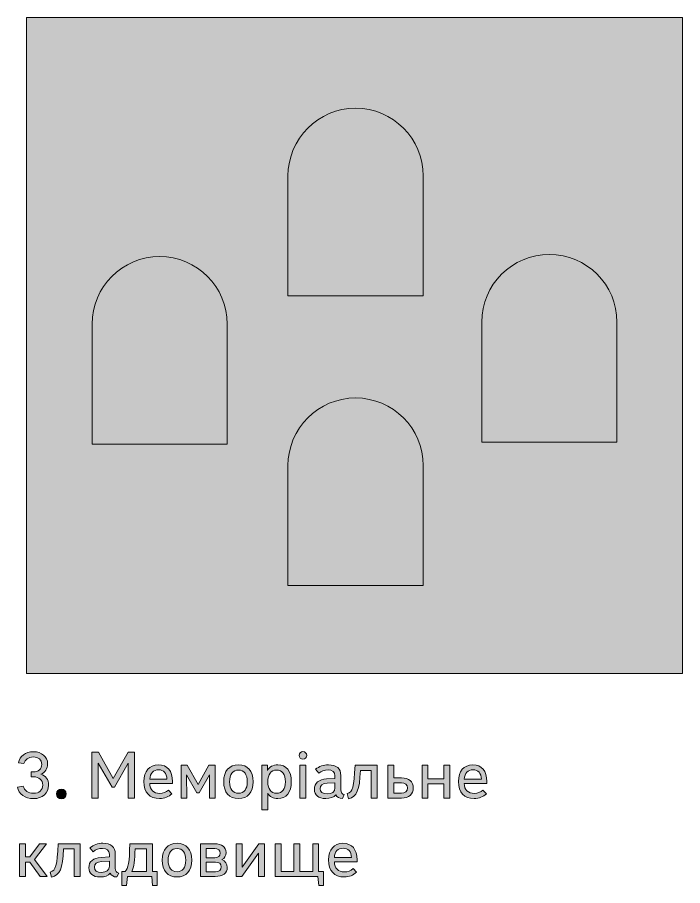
# Model space of a CAD drawing. Header units: millimetres. Extents: x -1334 to 1514, y -1037 to 10.
# Drawn here: x -987.7 to -886.3, y -122.4 to 10 of the extents above; entities that cross this region are included whole.
import ezdxf

# ---------------------------------------------------------------- set-up
doc = ezdxf.new("R2010")
doc.units = ezdxf.units.MM
doc.header["$MEASUREMENT"] = 0
doc.layers.add('bg', color=7, linetype='Continuous', lineweight=0)
doc.layers.add('icons', color=7, linetype='Continuous', lineweight=0)

# ---------------------------------------------------------------- blocks, each defined once
blk = doc.blocks.new('Block_19')
at = {"layer": 'icons', "true_color": 0x231f20, "transparency": 33554687}
h = blk.add_hatch(color=250, dxfattribs=at)
h.dxf.hatch_style = 2
edge = h.paths.add_edge_path()
edge.add_spline(control_points=[(-986.67, -103.76), (-986.67, -103.76), (-987.53, -103.63), (-987.53, -103.63), (-987.34, -102.63), (-986.43, -101.95), (-985.23, -101.95), (-983.96, -101.95), (-983.07, -102.69), (-983.07, -103.81), (-983.07, -104.53), (-983.45, -105.11), (-984.1, -105.36), (-983.37, -105.59), (-982.92, -106.2), (-982.92, -107.04), (-982.92, -108.26), (-983.85, -109.09), (-985.23, -109.09), (-986.49, -109.09), (-987.46, -108.38), (-987.68, -107.34), (-987.68, -107.34), (-986.81, -107.18), (-986.81, -107.18), (-986.59, -107.87), (-986.01, -108.28), (-985.22, -108.28), (-984.35, -108.28), (-983.81, -107.81), (-983.81, -107.03), (-983.81, -106.26), (-984.35, -105.77), (-985.25, -105.77), (-985.25, -105.77), (-985.6, -105.77), (-985.6, -105.77), (-985.6, -105.77), (-985.6, -105.02), (-985.6, -105.02), (-985.6, -105.02), (-985.25, -105.02), (-985.25, -105.02), (-984.46, -105.02), (-983.97, -104.57), (-983.97, -103.87), (-983.97, -103.17), (-984.47, -102.75), (-985.25, -102.75), (-985.99, -102.75), (-986.53, -103.13), (-986.67, -103.76)], knot_values=[0, 0, 0, 0, 1, 1, 1, 2, 2, 2, 3, 3, 3, 4, 4, 4, 5, 5, 5, 6, 6, 6, 7, 7, 7, 8, 8, 8, 9, 9, 9, 10, 10, 10, 11, 11, 11, 12, 12, 12, 13, 13, 13, 14, 14, 14, 15, 15, 15, 16, 16, 16, 17, 17, 17, 17], degree=3, periodic=0)
h = blk.add_hatch(color=250, dxfattribs=at)
h.dxf.hatch_style = 2
edge = h.paths.add_edge_path()
edge.add_spline(control_points=[(-973.24, -107.35), (-973.24, -107.35), (-975.37, -103.67), (-975.37, -103.67), (-975.37, -103.67), (-975.37, -109.01), (-975.37, -109.01), (-975.37, -109.01), (-976.31, -109.01), (-976.31, -109.01), (-976.31, -109.01), (-976.31, -102.03), (-976.31, -102.03), (-976.31, -102.03), (-975.33, -102.03), (-975.33, -102.03), (-975.33, -102.03), (-973.07, -106.01), (-973.07, -106.01), (-973.07, -106.01), (-970.81, -102.03), (-970.81, -102.03), (-970.81, -102.03), (-969.83, -102.03), (-969.83, -102.03), (-969.83, -102.03), (-969.83, -109.01), (-969.83, -109.01), (-969.83, -109.01), (-970.77, -109.01), (-970.77, -109.01), (-970.77, -109.01), (-970.77, -103.67), (-970.77, -103.67), (-970.77, -103.67), (-972.89, -107.35), (-972.89, -107.35), (-972.89, -107.35), (-973.24, -107.35), (-973.24, -107.35)], knot_values=[0, 0, 0, 0, 1, 1, 1, 2, 2, 2, 3, 3, 3, 4, 4, 4, 5, 5, 5, 6, 6, 6, 7, 7, 7, 8, 8, 8, 9, 9, 9, 10, 10, 10, 11, 11, 11, 12, 12, 12, 13, 13, 13, 13], degree=3, periodic=0)
h = blk.add_hatch(color=250, dxfattribs=at)
h.dxf.hatch_style = 2
edge = h.paths.add_edge_path()
edge.add_spline(control_points=[(-943.71, -109.01), (-943.71, -109.01), (-944.61, -109.01), (-944.61, -109.01), (-944.61, -109.01), (-944.61, -104.02), (-944.61, -104.02), (-944.61, -104.02), (-943.71, -104.02), (-943.71, -104.02), (-943.71, -104.02), (-943.71, -109.01), (-943.71, -109.01)], knot_values=[0, 0, 0, 0, 1, 1, 1, 2, 2, 2, 3, 3, 3, 4, 4, 4, 4], degree=3, periodic=0)
edge = h.paths.add_edge_path()
edge.add_spline(control_points=[(-944.16, -101.93), (-943.83, -101.93), (-943.59, -102.17), (-943.59, -102.5), (-943.59, -102.83), (-943.83, -103.08), (-944.16, -103.08), (-944.49, -103.08), (-944.74, -102.83), (-944.74, -102.5), (-944.74, -102.17), (-944.49, -101.93), (-944.16, -101.93)], knot_values=[0, 0, 0, 0, 1, 1, 1, 2, 2, 2, 3, 3, 3, 4, 4, 4, 4], degree=3, periodic=0)
h = blk.add_hatch(color=250, dxfattribs=at)
h.dxf.hatch_style = 2
edge = h.paths.add_edge_path()
edge.add_spline(control_points=[(-967.5, -106.13), (-967.5, -106.13), (-964.88, -106.13), (-964.88, -106.13), (-964.92, -105.21), (-965.39, -104.69), (-966.16, -104.69), (-966.95, -104.69), (-967.44, -105.21), (-967.5, -106.13)], knot_values=[0, 0, 0, 0, 1, 1, 1, 2, 2, 2, 3, 3, 3, 3], degree=3, periodic=0)
edge = h.paths.add_edge_path()
edge.add_spline(control_points=[(-968.39, -106.5), (-968.39, -104.9), (-967.57, -103.95), (-966.19, -103.95), (-964.82, -103.95), (-964.05, -104.87), (-964.05, -106.49), (-964.05, -106.49), (-964.05, -106.77), (-964.05, -106.77), (-964.05, -106.77), (-967.5, -106.77), (-967.5, -106.77), (-967.48, -107.76), (-966.91, -108.31), (-965.97, -108.31), (-965.47, -108.31), (-965.01, -108.14), (-964.66, -107.79), (-964.66, -107.79), (-964.13, -108.35), (-964.13, -108.35), (-964.62, -108.82), (-965.21, -109.09), (-966, -109.09), (-967.51, -109.09), (-968.39, -108.16), (-968.39, -106.5)], knot_values=[0, 0, 0, 0, 1, 1, 1, 2, 2, 2, 3, 3, 3, 4, 4, 4, 5, 5, 5, 6, 6, 6, 7, 7, 7, 8, 8, 8, 9, 9, 9, 9], degree=3, periodic=0)
h = blk.add_hatch(color=250, dxfattribs=at)
h.dxf.hatch_style = 2
edge = h.paths.add_edge_path()
edge.add_spline(control_points=[(-960.32, -108.21), (-960.32, -108.21), (-961.88, -105.45), (-961.88, -105.45), (-961.88, -105.45), (-961.87, -109.01), (-961.87, -109.01), (-961.87, -109.01), (-962.73, -109.01), (-962.73, -109.01), (-962.73, -109.01), (-962.73, -104.02), (-962.73, -104.02), (-962.73, -104.02), (-961.79, -104.02), (-961.79, -104.02), (-961.79, -104.02), (-960.14, -106.93), (-960.14, -106.93), (-960.14, -106.93), (-958.48, -104.02), (-958.48, -104.02), (-958.48, -104.02), (-957.54, -104.02), (-957.54, -104.02), (-957.54, -104.02), (-957.54, -109.01), (-957.54, -109.01), (-957.54, -109.01), (-958.39, -109.01), (-958.39, -109.01), (-958.39, -109.01), (-958.39, -105.45), (-958.39, -105.45), (-958.39, -105.45), (-959.95, -108.21), (-959.95, -108.21), (-959.95, -108.21), (-960.32, -108.21), (-960.32, -108.21)], knot_values=[0, 0, 0, 0, 1, 1, 1, 2, 2, 2, 3, 3, 3, 4, 4, 4, 5, 5, 5, 6, 6, 6, 7, 7, 7, 8, 8, 8, 9, 9, 9, 10, 10, 10, 11, 11, 11, 12, 12, 12, 13, 13, 13, 13], degree=3, periodic=0)
h = blk.add_hatch(color=250, dxfattribs=at)
h.dxf.hatch_style = 2
edge = h.paths.add_edge_path()
edge.add_spline(control_points=[(-953.99, -108.28), (-953.12, -108.28), (-952.64, -107.66), (-952.64, -106.52), (-952.64, -105.36), (-953.12, -104.74), (-953.99, -104.74), (-954.85, -104.74), (-955.33, -105.36), (-955.33, -106.52), (-955.33, -107.66), (-954.85, -108.28), (-953.99, -108.28)], knot_values=[0, 0, 0, 0, 1, 1, 1, 2, 2, 2, 3, 3, 3, 4, 4, 4, 4], degree=3, periodic=0)
edge = h.paths.add_edge_path()
edge.add_spline(control_points=[(-953.99, -109.09), (-955.41, -109.09), (-956.23, -108.15), (-956.23, -106.52), (-956.23, -104.88), (-955.41, -103.95), (-953.99, -103.95), (-952.56, -103.95), (-951.74, -104.88), (-951.74, -106.52), (-951.74, -108.15), (-952.56, -109.09), (-953.99, -109.09)], knot_values=[0, 0, 0, 0, 1, 1, 1, 2, 2, 2, 3, 3, 3, 4, 4, 4, 4], degree=3, periodic=0)
h = blk.add_hatch(color=250, dxfattribs=at)
h.dxf.hatch_style = 2
edge = h.paths.add_edge_path()
edge.add_spline(control_points=[(-948.18, -104.74), (-949.04, -104.74), (-949.52, -105.36), (-949.52, -106.52), (-949.52, -107.66), (-949.04, -108.28), (-948.18, -108.28), (-947.31, -108.28), (-946.83, -107.66), (-946.83, -106.52), (-946.83, -105.37), (-947.31, -104.74), (-948.18, -104.74)], knot_values=[0, 0, 0, 0, 1, 1, 1, 2, 2, 2, 3, 3, 3, 4, 4, 4, 4], degree=3, periodic=0)
edge = h.paths.add_edge_path()
edge.add_spline(control_points=[(-948, -103.95), (-946.69, -103.95), (-945.94, -104.88), (-945.94, -106.52), (-945.94, -108.15), (-946.68, -109.09), (-948, -109.09), (-948.7, -109.09), (-949.21, -108.8), (-949.52, -108.26), (-949.52, -108.26), (-949.52, -110.8), (-949.52, -110.8), (-949.52, -110.8), (-950.42, -110.8), (-950.42, -110.8), (-950.42, -110.8), (-950.42, -104.02), (-950.42, -104.02), (-950.42, -104.02), (-949.57, -104.02), (-949.57, -104.02), (-949.57, -104.02), (-949.57, -104.82), (-949.57, -104.82), (-949.26, -104.25), (-948.73, -103.95), (-948, -103.95)], knot_values=[0, 0, 0, 0, 1, 1, 1, 2, 2, 2, 3, 3, 3, 4, 4, 4, 5, 5, 5, 6, 6, 6, 7, 7, 7, 8, 8, 8, 9, 9, 9, 9], degree=3, periodic=0)
h = blk.add_hatch(color=250, dxfattribs=at)
h.dxf.hatch_style = 2
edge = h.paths.add_edge_path()
edge.add_spline(control_points=[(-940.47, -106.73), (-941.16, -106.76), (-941.55, -107.08), (-941.55, -107.59), (-941.55, -108.1), (-941.18, -108.38), (-940.47, -108.38), (-939.72, -108.38), (-939.28, -108.05), (-939.28, -107.44), (-939.28, -107.44), (-939.28, -106.68), (-939.28, -106.68), (-939.28, -106.68), (-940.47, -106.73), (-940.47, -106.73)], knot_values=[0, 0, 0, 0, 1, 1, 1, 2, 2, 2, 3, 3, 3, 4, 4, 4, 5, 5, 5, 5], degree=3, periodic=0)
edge = h.paths.add_edge_path()
edge.add_spline(control_points=[(-942.23, -104.63), (-941.69, -104.18), (-941.04, -103.95), (-940.27, -103.95), (-939.04, -103.95), (-938.38, -104.52), (-938.38, -105.59), (-938.38, -105.59), (-938.38, -107.75), (-938.38, -107.75), (-938.38, -108.16), (-938.19, -108.42), (-937.86, -108.48), (-937.86, -108.48), (-938.13, -109.08), (-938.13, -109.08), (-938.62, -109.08), (-938.97, -108.88), (-939.15, -108.52), (-939.42, -108.87), (-940, -109.09), (-940.68, -109.09), (-941.79, -109.09), (-942.41, -108.56), (-942.41, -107.68), (-942.41, -106.74), (-941.72, -106.16), (-940.55, -106.1), (-940.55, -106.1), (-939.28, -106.03), (-939.28, -106.03), (-939.28, -106.03), (-939.28, -105.62), (-939.28, -105.62), (-939.28, -105.05), (-939.66, -104.72), (-940.34, -104.72), (-940.87, -104.72), (-941.37, -104.9), (-941.76, -105.24), (-941.76, -105.24), (-942.23, -104.63), (-942.23, -104.63)], knot_values=[0, 0, 0, 0, 1, 1, 1, 2, 2, 2, 3, 3, 3, 4, 4, 4, 5, 5, 5, 6, 6, 6, 7, 7, 7, 8, 8, 8, 9, 9, 9, 10, 10, 10, 11, 11, 11, 12, 12, 12, 13, 13, 13, 14, 14, 14, 14], degree=3, periodic=0)
h = blk.add_hatch(color=250, dxfattribs=at)
h.dxf.hatch_style = 2
edge = h.paths.add_edge_path()
edge.add_spline(control_points=[(-937.41, -108.33), (-936.56, -108.07), (-936.36, -107.37), (-936.22, -104.02), (-936.22, -104.02), (-932.85, -104.02), (-932.85, -104.02), (-932.85, -104.02), (-932.85, -109.01), (-932.85, -109.01), (-932.85, -109.01), (-933.75, -109.01), (-933.75, -109.01), (-933.75, -109.01), (-933.75, -104.79), (-933.75, -104.79), (-933.75, -104.79), (-935.41, -104.79), (-935.41, -104.79), (-935.54, -107.88), (-935.92, -108.77), (-937.22, -109.11), (-937.22, -109.11), (-937.41, -108.33), (-937.41, -108.33)], knot_values=[0, 0, 0, 0, 1, 1, 1, 2, 2, 2, 3, 3, 3, 4, 4, 4, 5, 5, 5, 6, 6, 6, 7, 7, 7, 8, 8, 8, 8], degree=3, periodic=0)
h = blk.add_hatch(color=250, dxfattribs=at)
h.dxf.hatch_style = 2
edge = h.paths.add_edge_path()
edge.add_spline(control_points=[(-929.16, -108.26), (-928.57, -108.26), (-928.24, -107.97), (-928.24, -107.47), (-928.24, -106.97), (-928.57, -106.68), (-929.16, -106.68), (-929.16, -106.68), (-930.3, -106.68), (-930.3, -106.68), (-930.3, -106.68), (-930.3, -108.26), (-930.3, -108.26), (-930.3, -108.26), (-929.16, -108.26), (-929.16, -108.26)], knot_values=[0, 0, 0, 0, 1, 1, 1, 2, 2, 2, 3, 3, 3, 4, 4, 4, 5, 5, 5, 5], degree=3, periodic=0)
edge = h.paths.add_edge_path()
edge.add_spline(control_points=[(-927.34, -107.47), (-927.34, -108.45), (-928, -109.01), (-929.16, -109.01), (-929.16, -109.01), (-931.2, -109.01), (-931.2, -109.01), (-931.2, -109.01), (-931.2, -104.02), (-931.2, -104.02), (-931.2, -104.02), (-930.3, -104.02), (-930.3, -104.02), (-930.3, -104.02), (-930.3, -105.94), (-930.3, -105.94), (-930.3, -105.94), (-929.16, -105.94), (-929.16, -105.94), (-928, -105.94), (-927.34, -106.5), (-927.34, -107.47)], knot_values=[0, 0, 0, 0, 1, 1, 1, 2, 2, 2, 3, 3, 3, 4, 4, 4, 5, 5, 5, 6, 6, 6, 7, 7, 7, 7], degree=3, periodic=0)
h = blk.add_hatch(color=250, dxfattribs=at)
h.dxf.hatch_style = 2
edge = h.paths.add_edge_path()
edge.add_spline(control_points=[(-925.12, -109.01), (-925.12, -109.01), (-926.01, -109.01), (-926.01, -109.01), (-926.01, -109.01), (-926.01, -104.02), (-926.01, -104.02), (-926.01, -104.02), (-925.12, -104.02), (-925.12, -104.02), (-925.12, -104.02), (-925.12, -106.1), (-925.12, -106.1), (-925.12, -106.1), (-922.68, -106.1), (-922.68, -106.1), (-922.68, -106.1), (-922.68, -104.02), (-922.68, -104.02), (-922.68, -104.02), (-921.78, -104.02), (-921.78, -104.02), (-921.78, -104.02), (-921.78, -109.01), (-921.78, -109.01), (-921.78, -109.01), (-922.68, -109.01), (-922.68, -109.01), (-922.68, -109.01), (-922.68, -106.86), (-922.68, -106.86), (-922.68, -106.86), (-925.12, -106.86), (-925.12, -106.86), (-925.12, -106.86), (-925.12, -109.01), (-925.12, -109.01)], knot_values=[0, 0, 0, 0, 1, 1, 1, 2, 2, 2, 3, 3, 3, 4, 4, 4, 5, 5, 5, 6, 6, 6, 7, 7, 7, 8, 8, 8, 9, 9, 9, 10, 10, 10, 11, 11, 11, 12, 12, 12, 12], degree=3, periodic=0)
h = blk.add_hatch(color=250, dxfattribs=at)
h.dxf.hatch_style = 2
edge = h.paths.add_edge_path()
edge.add_spline(control_points=[(-919.58, -106.13), (-919.58, -106.13), (-916.96, -106.13), (-916.96, -106.13), (-917, -105.21), (-917.46, -104.69), (-918.24, -104.69), (-919.03, -104.69), (-919.52, -105.21), (-919.58, -106.13)], knot_values=[0, 0, 0, 0, 1, 1, 1, 2, 2, 2, 3, 3, 3, 3], degree=3, periodic=0)
edge = h.paths.add_edge_path()
edge.add_spline(control_points=[(-920.46, -106.5), (-920.46, -104.9), (-919.65, -103.95), (-918.27, -103.95), (-916.9, -103.95), (-916.13, -104.87), (-916.13, -106.49), (-916.13, -106.49), (-916.13, -106.77), (-916.13, -106.77), (-916.13, -106.77), (-919.58, -106.77), (-919.58, -106.77), (-919.56, -107.76), (-918.99, -108.31), (-918.05, -108.31), (-917.54, -108.31), (-917.09, -108.14), (-916.74, -107.79), (-916.74, -107.79), (-916.21, -108.35), (-916.21, -108.35), (-916.7, -108.82), (-917.29, -109.09), (-918.08, -109.09), (-919.59, -109.09), (-920.46, -108.16), (-920.46, -106.5)], knot_values=[0, 0, 0, 0, 1, 1, 1, 2, 2, 2, 3, 3, 3, 4, 4, 4, 5, 5, 5, 6, 6, 6, 7, 7, 7, 8, 8, 8, 9, 9, 9, 9], degree=3, periodic=0)
h = blk.add_hatch(color=250, dxfattribs=at)
h.dxf.hatch_style = 2
edge = h.paths.add_edge_path()
edge.add_spline(control_points=[(-980.96, -107.64), (-980.53, -107.64), (-980.22, -107.95), (-980.22, -108.38), (-980.22, -108.81), (-980.53, -109.13), (-980.96, -109.13), (-981.4, -109.13), (-981.7, -108.81), (-981.7, -108.38), (-981.7, -107.95), (-981.4, -107.64), (-980.96, -107.64)], knot_values=[0, 0, 0, 0, 1, 1, 1, 2, 2, 2, 3, 3, 3, 4, 4, 4, 4], degree=3, periodic=0)
h = blk.add_hatch(color=250, dxfattribs=at)
h.dxf.hatch_style = 2
edge = h.paths.add_edge_path()
edge.add_spline(control_points=[(-986.45, -118.8), (-986.45, -118.8), (-986.45, -120.96), (-986.45, -120.96), (-986.45, -120.96), (-987.35, -120.96), (-987.35, -120.96), (-987.35, -120.96), (-987.35, -115.98), (-987.35, -115.98), (-987.35, -115.98), (-986.45, -115.98), (-986.45, -115.98), (-986.45, -115.98), (-986.45, -117.99), (-986.45, -117.99), (-986.45, -117.99), (-985.78, -117.99), (-985.78, -117.99), (-985.78, -117.99), (-984.32, -115.98), (-984.32, -115.98), (-984.32, -115.98), (-983.26, -115.98), (-983.26, -115.98), (-983.26, -115.98), (-985.05, -118.39), (-985.05, -118.39), (-985.05, -118.39), (-983.12, -120.96), (-983.12, -120.96), (-983.12, -120.96), (-984.18, -120.96), (-984.18, -120.96), (-984.18, -120.96), (-985.78, -118.8), (-985.78, -118.8), (-985.78, -118.8), (-986.45, -118.8), (-986.45, -118.8)], knot_values=[0, 0, 0, 0, 1, 1, 1, 2, 2, 2, 3, 3, 3, 4, 4, 4, 5, 5, 5, 6, 6, 6, 7, 7, 7, 8, 8, 8, 9, 9, 9, 10, 10, 10, 11, 11, 11, 12, 12, 12, 13, 13, 13, 13], degree=3, periodic=0)
h = blk.add_hatch(color=250, dxfattribs=at)
h.dxf.hatch_style = 2
edge = h.paths.add_edge_path()
edge.add_spline(control_points=[(-982.67, -120.29), (-981.81, -120.03), (-981.61, -119.33), (-981.47, -115.98), (-981.47, -115.98), (-978.1, -115.98), (-978.1, -115.98), (-978.1, -115.98), (-978.1, -120.96), (-978.1, -120.96), (-978.1, -120.96), (-979, -120.96), (-979, -120.96), (-979, -120.96), (-979, -116.75), (-979, -116.75), (-979, -116.75), (-980.66, -116.75), (-980.66, -116.75), (-980.79, -119.84), (-981.17, -120.73), (-982.47, -121.06), (-982.47, -121.06), (-982.67, -120.29), (-982.67, -120.29)], knot_values=[0, 0, 0, 0, 1, 1, 1, 2, 2, 2, 3, 3, 3, 4, 4, 4, 5, 5, 5, 6, 6, 6, 7, 7, 7, 8, 8, 8, 8], degree=3, periodic=0)
h = blk.add_hatch(color=250, dxfattribs=at)
h.dxf.hatch_style = 2
edge = h.paths.add_edge_path()
edge.add_spline(control_points=[(-974.85, -118.69), (-975.54, -118.72), (-975.93, -119.04), (-975.93, -119.55), (-975.93, -120.06), (-975.56, -120.34), (-974.85, -120.34), (-974.1, -120.34), (-973.66, -120.01), (-973.66, -119.4), (-973.66, -119.4), (-973.66, -118.63), (-973.66, -118.63), (-973.66, -118.63), (-974.85, -118.69), (-974.85, -118.69)], knot_values=[0, 0, 0, 0, 1, 1, 1, 2, 2, 2, 3, 3, 3, 4, 4, 4, 5, 5, 5, 5], degree=3, periodic=0)
edge = h.paths.add_edge_path()
edge.add_spline(control_points=[(-976.61, -116.59), (-976.07, -116.14), (-975.42, -115.9), (-974.64, -115.9), (-973.42, -115.9), (-972.76, -116.48), (-972.76, -117.55), (-972.76, -117.55), (-972.76, -119.71), (-972.76, -119.71), (-972.76, -120.12), (-972.57, -120.38), (-972.24, -120.44), (-972.24, -120.44), (-972.51, -121.03), (-972.51, -121.03), (-973, -121.03), (-973.35, -120.84), (-973.53, -120.48), (-973.8, -120.83), (-974.38, -121.04), (-975.06, -121.04), (-976.17, -121.04), (-976.79, -120.52), (-976.79, -119.64), (-976.79, -118.7), (-976.1, -118.12), (-974.93, -118.06), (-974.93, -118.06), (-973.66, -117.99), (-973.66, -117.99), (-973.66, -117.99), (-973.66, -117.58), (-973.66, -117.58), (-973.66, -117.01), (-974.04, -116.68), (-974.72, -116.68), (-975.25, -116.68), (-975.75, -116.86), (-976.14, -117.2), (-976.14, -117.2), (-976.61, -116.59), (-976.61, -116.59)], knot_values=[0, 0, 0, 0, 1, 1, 1, 2, 2, 2, 3, 3, 3, 4, 4, 4, 5, 5, 5, 6, 6, 6, 7, 7, 7, 8, 8, 8, 9, 9, 9, 10, 10, 10, 11, 11, 11, 12, 12, 12, 13, 13, 13, 14, 14, 14, 14], degree=3, periodic=0)
h = blk.add_hatch(color=250, dxfattribs=at)
h.dxf.hatch_style = 2
edge = h.paths.add_edge_path()
edge.add_spline(control_points=[(-968.01, -120.19), (-968.01, -120.19), (-968.01, -116.75), (-968.01, -116.75), (-968.01, -116.75), (-969.73, -116.75), (-969.73, -116.75), (-969.79, -118.51), (-969.91, -119.56), (-970.23, -120.19), (-970.23, -120.19), (-968.01, -120.19), (-968.01, -120.19)], knot_values=[0, 0, 0, 0, 1, 1, 1, 2, 2, 2, 3, 3, 3, 4, 4, 4, 4], degree=3, periodic=0)
edge = h.paths.add_edge_path()
edge.add_spline(control_points=[(-971.74, -122.36), (-971.74, -122.36), (-971.74, -120.19), (-971.74, -120.19), (-971.74, -120.19), (-971.25, -120.19), (-971.25, -120.19), (-970.74, -119.77), (-970.62, -118.74), (-970.53, -115.98), (-970.53, -115.98), (-967.11, -115.98), (-967.11, -115.98), (-967.11, -115.98), (-967.11, -120.19), (-967.11, -120.19), (-967.11, -120.19), (-966.36, -120.19), (-966.36, -120.19), (-966.36, -120.19), (-966.36, -122.36), (-966.36, -122.36), (-966.36, -122.36), (-967.06, -122.36), (-967.06, -122.36), (-967.06, -122.36), (-967.21, -120.96), (-967.21, -120.96), (-967.21, -120.96), (-970.9, -120.96), (-970.9, -120.96), (-970.9, -120.96), (-971.05, -122.36), (-971.05, -122.36), (-971.05, -122.36), (-971.74, -122.36), (-971.74, -122.36)], knot_values=[0, 0, 0, 0, 1, 1, 1, 2, 2, 2, 3, 3, 3, 4, 4, 4, 5, 5, 5, 6, 6, 6, 7, 7, 7, 8, 8, 8, 9, 9, 9, 10, 10, 10, 11, 11, 11, 12, 12, 12, 12], degree=3, periodic=0)
h = blk.add_hatch(color=250, dxfattribs=at)
h.dxf.hatch_style = 2
edge = h.paths.add_edge_path()
edge.add_spline(control_points=[(-963.35, -120.24), (-962.49, -120.24), (-962.01, -119.62), (-962.01, -118.47), (-962.01, -117.32), (-962.49, -116.7), (-963.35, -116.7), (-964.22, -116.7), (-964.7, -117.32), (-964.7, -118.47), (-964.7, -119.62), (-964.22, -120.24), (-963.35, -120.24)], knot_values=[0, 0, 0, 0, 1, 1, 1, 2, 2, 2, 3, 3, 3, 4, 4, 4, 4], degree=3, periodic=0)
edge = h.paths.add_edge_path()
edge.add_spline(control_points=[(-963.35, -121.04), (-964.78, -121.04), (-965.6, -120.11), (-965.6, -118.47), (-965.6, -116.84), (-964.78, -115.9), (-963.35, -115.9), (-961.93, -115.9), (-961.11, -116.84), (-961.11, -118.47), (-961.11, -120.11), (-961.93, -121.04), (-963.35, -121.04)], knot_values=[0, 0, 0, 0, 1, 1, 1, 2, 2, 2, 3, 3, 3, 4, 4, 4, 4], degree=3, periodic=0)
h = blk.add_hatch(color=250, dxfattribs=at)
h.dxf.hatch_style = 2
edge = h.paths.add_edge_path()
edge.add_spline(control_points=[(-957.5, -120.24), (-956.93, -120.24), (-956.6, -119.97), (-956.6, -119.49), (-956.6, -119.03), (-956.93, -118.76), (-957.5, -118.76), (-957.5, -118.76), (-958.89, -118.76), (-958.89, -118.76), (-958.89, -118.76), (-958.89, -120.24), (-958.89, -120.24), (-958.89, -120.24), (-957.5, -120.24), (-957.5, -120.24)], knot_values=[0, 0, 0, 0, 1, 1, 1, 2, 2, 2, 3, 3, 3, 4, 4, 4, 5, 5, 5, 5], degree=3, periodic=0)
edge = h.paths.add_edge_path()
edge.add_spline(control_points=[(-957.61, -118.12), (-957.09, -118.12), (-956.78, -117.85), (-956.78, -117.4), (-956.78, -116.97), (-957.09, -116.7), (-957.61, -116.7), (-957.61, -116.7), (-958.89, -116.7), (-958.89, -116.7), (-958.89, -116.7), (-958.89, -118.12), (-958.89, -118.12), (-958.89, -118.12), (-957.61, -118.12), (-957.61, -118.12)], knot_values=[0, 0, 0, 0, 1, 1, 1, 2, 2, 2, 3, 3, 3, 4, 4, 4, 5, 5, 5, 5], degree=3, periodic=0)
edge = h.paths.add_edge_path()
edge.add_spline(control_points=[(-955.88, -117.31), (-955.88, -117.81), (-956.1, -118.19), (-956.5, -118.4), (-955.98, -118.62), (-955.7, -119.03), (-955.7, -119.59), (-955.7, -120.47), (-956.37, -120.96), (-957.55, -120.96), (-957.55, -120.96), (-959.79, -120.96), (-959.79, -120.96), (-959.79, -120.96), (-959.79, -115.98), (-959.79, -115.98), (-959.79, -115.98), (-957.64, -115.98), (-957.64, -115.98), (-956.52, -115.98), (-955.88, -116.47), (-955.88, -117.31)], knot_values=[0, 0, 0, 0, 1, 1, 1, 2, 2, 2, 3, 3, 3, 4, 4, 4, 5, 5, 5, 6, 6, 6, 7, 7, 7, 7], degree=3, periodic=0)
h = blk.add_hatch(color=250, dxfattribs=at)
h.dxf.hatch_style = 2
edge = h.paths.add_edge_path()
edge.add_spline(control_points=[(-950.89, -115.98), (-950.89, -115.98), (-950.04, -115.98), (-950.04, -115.98), (-950.04, -115.98), (-950.04, -120.96), (-950.04, -120.96), (-950.04, -120.96), (-950.94, -120.96), (-950.94, -120.96), (-950.94, -120.96), (-950.94, -117.42), (-950.94, -117.42), (-950.94, -117.42), (-953.48, -120.96), (-953.48, -120.96), (-953.48, -120.96), (-954.33, -120.96), (-954.33, -120.96), (-954.33, -120.96), (-954.33, -115.98), (-954.33, -115.98), (-954.33, -115.98), (-953.43, -115.98), (-953.43, -115.98), (-953.43, -115.98), (-953.43, -119.52), (-953.43, -119.52), (-953.43, -119.52), (-950.89, -115.98), (-950.89, -115.98)], knot_values=[0, 0, 0, 0, 1, 1, 1, 2, 2, 2, 3, 3, 3, 4, 4, 4, 5, 5, 5, 6, 6, 6, 7, 7, 7, 8, 8, 8, 9, 9, 9, 10, 10, 10, 10], degree=3, periodic=0)
h = blk.add_hatch(color=250, dxfattribs=at)
h.dxf.hatch_style = 2
edge = h.paths.add_edge_path()
edge.add_spline(control_points=[(-941.02, -120.19), (-941.02, -120.19), (-941.02, -122.36), (-941.02, -122.36), (-941.02, -122.36), (-941.72, -122.36), (-941.72, -122.36), (-941.72, -122.36), (-941.87, -120.96), (-941.87, -120.96), (-941.87, -120.96), (-948.4, -120.96), (-948.4, -120.96), (-948.4, -120.96), (-948.4, -115.98), (-948.4, -115.98), (-948.4, -115.98), (-947.5, -115.98), (-947.5, -115.98), (-947.5, -115.98), (-947.5, -120.19), (-947.5, -120.19), (-947.5, -120.19), (-945.54, -120.19), (-945.54, -120.19), (-945.54, -120.19), (-945.54, -115.98), (-945.54, -115.98), (-945.54, -115.98), (-944.64, -115.98), (-944.64, -115.98), (-944.64, -115.98), (-944.64, -120.19), (-944.64, -120.19), (-944.64, -120.19), (-942.67, -120.19), (-942.67, -120.19), (-942.67, -120.19), (-942.67, -115.98), (-942.67, -115.98), (-942.67, -115.98), (-941.77, -115.98), (-941.77, -115.98), (-941.77, -115.98), (-941.77, -120.19), (-941.77, -120.19), (-941.77, -120.19), (-941.02, -120.19), (-941.02, -120.19)], knot_values=[0, 0, 0, 0, 1, 1, 1, 2, 2, 2, 3, 3, 3, 4, 4, 4, 5, 5, 5, 6, 6, 6, 7, 7, 7, 8, 8, 8, 9, 9, 9, 10, 10, 10, 11, 11, 11, 12, 12, 12, 13, 13, 13, 14, 14, 14, 15, 15, 15, 16, 16, 16, 16], degree=3, periodic=0)
h = blk.add_hatch(color=250, dxfattribs=at)
h.dxf.hatch_style = 2
edge = h.paths.add_edge_path()
edge.add_spline(control_points=[(-939.37, -118.09), (-939.37, -118.09), (-936.75, -118.09), (-936.75, -118.09), (-936.79, -117.17), (-937.26, -116.65), (-938.03, -116.65), (-938.82, -116.65), (-939.31, -117.17), (-939.37, -118.09)], knot_values=[0, 0, 0, 0, 1, 1, 1, 2, 2, 2, 3, 3, 3, 3], degree=3, periodic=0)
edge = h.paths.add_edge_path()
edge.add_spline(control_points=[(-940.25, -118.45), (-940.25, -116.86), (-939.44, -115.9), (-938.06, -115.9), (-936.69, -115.9), (-935.92, -116.83), (-935.92, -118.44), (-935.92, -118.44), (-935.92, -118.73), (-935.92, -118.73), (-935.92, -118.73), (-939.37, -118.73), (-939.37, -118.73), (-939.35, -119.72), (-938.78, -120.27), (-937.84, -120.27), (-937.34, -120.27), (-936.88, -120.1), (-936.53, -119.75), (-936.53, -119.75), (-936, -120.31), (-936, -120.31), (-936.49, -120.78), (-937.08, -121.04), (-937.87, -121.04), (-939.38, -121.04), (-940.25, -120.12), (-940.25, -118.45)], knot_values=[0, 0, 0, 0, 1, 1, 1, 2, 2, 2, 3, 3, 3, 4, 4, 4, 5, 5, 5, 6, 6, 6, 7, 7, 7, 8, 8, 8, 9, 9, 9, 9], degree=3, periodic=0)
at = {"layer": 'icons'}
for points, knots in [([(-986.67, -103.76), (-986.67, -103.76), (-987.53, -103.63), (-987.53, -103.63), (-987.34, -102.63), (-986.43, -101.95), (-985.23, -101.95), (-983.96, -101.95), (-983.07, -102.69), (-983.07, -103.81), (-983.07, -104.53), (-983.45, -105.11), (-984.1, -105.36), (-983.37, -105.59), (-982.92, -106.2), (-982.92, -107.04), (-982.92, -108.26), (-983.85, -109.09), (-985.23, -109.09), (-986.49, -109.09), (-987.46, -108.38), (-987.68, -107.34), (-987.68, -107.34), (-986.81, -107.18), (-986.81, -107.18), (-986.59, -107.87), (-986.01, -108.28), (-985.22, -108.28), (-984.35, -108.28), (-983.81, -107.81), (-983.81, -107.03), (-983.81, -106.26), (-984.35, -105.77), (-985.25, -105.77), (-985.25, -105.77), (-985.6, -105.77), (-985.6, -105.77), (-985.6, -105.77), (-985.6, -105.02), (-985.6, -105.02), (-985.6, -105.02), (-985.25, -105.02), (-985.25, -105.02), (-984.46, -105.02), (-983.97, -104.57), (-983.97, -103.87), (-983.97, -103.17), (-984.47, -102.75), (-985.25, -102.75), (-985.99, -102.75), (-986.53, -103.13), (-986.67, -103.76)], [0, 0, 0, 0, 1, 1, 1, 2, 2, 2, 3, 3, 3, 4, 4, 4, 5, 5, 5, 6, 6, 6, 7, 7, 7, 8, 8, 8, 9, 9, 9, 10, 10, 10, 11, 11, 11, 12, 12, 12, 13, 13, 13, 14, 14, 14, 15, 15, 15, 16, 16, 16, 17, 17, 17, 17]), ([(-973.24, -107.35), (-973.24, -107.35), (-975.37, -103.67), (-975.37, -103.67), (-975.37, -103.67), (-975.37, -109.01), (-975.37, -109.01), (-975.37, -109.01), (-976.31, -109.01), (-976.31, -109.01), (-976.31, -109.01), (-976.31, -102.03), (-976.31, -102.03), (-976.31, -102.03), (-975.33, -102.03), (-975.33, -102.03), (-975.33, -102.03), (-973.07, -106.01), (-973.07, -106.01), (-973.07, -106.01), (-970.81, -102.03), (-970.81, -102.03), (-970.81, -102.03), (-969.83, -102.03), (-969.83, -102.03), (-969.83, -102.03), (-969.83, -109.01), (-969.83, -109.01), (-969.83, -109.01), (-970.77, -109.01), (-970.77, -109.01), (-970.77, -109.01), (-970.77, -103.67), (-970.77, -103.67), (-970.77, -103.67), (-972.89, -107.35), (-972.89, -107.35), (-972.89, -107.35), (-973.24, -107.35), (-973.24, -107.35)], [0, 0, 0, 0, 1, 1, 1, 2, 2, 2, 3, 3, 3, 4, 4, 4, 5, 5, 5, 6, 6, 6, 7, 7, 7, 8, 8, 8, 9, 9, 9, 10, 10, 10, 11, 11, 11, 12, 12, 12, 13, 13, 13, 13]), ([(-944.16, -101.93), (-943.83, -101.93), (-943.59, -102.17), (-943.59, -102.5), (-943.59, -102.83), (-943.83, -103.08), (-944.16, -103.08), (-944.49, -103.08), (-944.74, -102.83), (-944.74, -102.5), (-944.74, -102.17), (-944.49, -101.93), (-944.16, -101.93)], [0, 0, 0, 0, 1, 1, 1, 2, 2, 2, 3, 3, 3, 4, 4, 4, 4]), ([(-968.39, -106.5), (-968.39, -104.9), (-967.57, -103.95), (-966.19, -103.95), (-964.82, -103.95), (-964.05, -104.87), (-964.05, -106.49), (-964.05, -106.49), (-964.05, -106.77), (-964.05, -106.77), (-964.05, -106.77), (-967.5, -106.77), (-967.5, -106.77), (-967.48, -107.76), (-966.91, -108.31), (-965.97, -108.31), (-965.47, -108.31), (-965.01, -108.14), (-964.66, -107.79), (-964.66, -107.79), (-964.13, -108.35), (-964.13, -108.35), (-964.62, -108.82), (-965.21, -109.09), (-966, -109.09), (-967.51, -109.09), (-968.39, -108.16), (-968.39, -106.5)], [0, 0, 0, 0, 1, 1, 1, 2, 2, 2, 3, 3, 3, 4, 4, 4, 5, 5, 5, 6, 6, 6, 7, 7, 7, 8, 8, 8, 9, 9, 9, 9]), ([(-960.32, -108.21), (-960.32, -108.21), (-961.88, -105.45), (-961.88, -105.45), (-961.88, -105.45), (-961.87, -109.01), (-961.87, -109.01), (-961.87, -109.01), (-962.73, -109.01), (-962.73, -109.01), (-962.73, -109.01), (-962.73, -104.02), (-962.73, -104.02), (-962.73, -104.02), (-961.79, -104.02), (-961.79, -104.02), (-961.79, -104.02), (-960.14, -106.93), (-960.14, -106.93), (-960.14, -106.93), (-958.48, -104.02), (-958.48, -104.02), (-958.48, -104.02), (-957.54, -104.02), (-957.54, -104.02), (-957.54, -104.02), (-957.54, -109.01), (-957.54, -109.01), (-957.54, -109.01), (-958.39, -109.01), (-958.39, -109.01), (-958.39, -109.01), (-958.39, -105.45), (-958.39, -105.45), (-958.39, -105.45), (-959.95, -108.21), (-959.95, -108.21), (-959.95, -108.21), (-960.32, -108.21), (-960.32, -108.21)], [0, 0, 0, 0, 1, 1, 1, 2, 2, 2, 3, 3, 3, 4, 4, 4, 5, 5, 5, 6, 6, 6, 7, 7, 7, 8, 8, 8, 9, 9, 9, 10, 10, 10, 11, 11, 11, 12, 12, 12, 13, 13, 13, 13]), ([(-953.99, -109.09), (-955.41, -109.09), (-956.23, -108.15), (-956.23, -106.52), (-956.23, -104.88), (-955.41, -103.95), (-953.99, -103.95), (-952.56, -103.95), (-951.74, -104.88), (-951.74, -106.52), (-951.74, -108.15), (-952.56, -109.09), (-953.99, -109.09)], [0, 0, 0, 0, 1, 1, 1, 2, 2, 2, 3, 3, 3, 4, 4, 4, 4]), ([(-948, -103.95), (-946.69, -103.95), (-945.94, -104.88), (-945.94, -106.52), (-945.94, -108.15), (-946.68, -109.09), (-948, -109.09), (-948.7, -109.09), (-949.21, -108.8), (-949.52, -108.26), (-949.52, -108.26), (-949.52, -110.8), (-949.52, -110.8), (-949.52, -110.8), (-950.42, -110.8), (-950.42, -110.8), (-950.42, -110.8), (-950.42, -104.02), (-950.42, -104.02), (-950.42, -104.02), (-949.57, -104.02), (-949.57, -104.02), (-949.57, -104.02), (-949.57, -104.82), (-949.57, -104.82), (-949.26, -104.25), (-948.73, -103.95), (-948, -103.95)], [0, 0, 0, 0, 1, 1, 1, 2, 2, 2, 3, 3, 3, 4, 4, 4, 5, 5, 5, 6, 6, 6, 7, 7, 7, 8, 8, 8, 9, 9, 9, 9]), ([(-943.71, -109.01), (-943.71, -109.01), (-944.61, -109.01), (-944.61, -109.01), (-944.61, -109.01), (-944.61, -104.02), (-944.61, -104.02), (-944.61, -104.02), (-943.71, -104.02), (-943.71, -104.02), (-943.71, -104.02), (-943.71, -109.01), (-943.71, -109.01)], [0, 0, 0, 0, 1, 1, 1, 2, 2, 2, 3, 3, 3, 4, 4, 4, 4]), ([(-942.23, -104.63), (-941.69, -104.18), (-941.04, -103.95), (-940.27, -103.95), (-939.04, -103.95), (-938.38, -104.52), (-938.38, -105.59), (-938.38, -105.59), (-938.38, -107.75), (-938.38, -107.75), (-938.38, -108.16), (-938.19, -108.42), (-937.86, -108.48), (-937.86, -108.48), (-938.13, -109.08), (-938.13, -109.08), (-938.62, -109.08), (-938.97, -108.88), (-939.15, -108.52), (-939.42, -108.87), (-940, -109.09), (-940.68, -109.09), (-941.79, -109.09), (-942.41, -108.56), (-942.41, -107.68), (-942.41, -106.74), (-941.72, -106.16), (-940.55, -106.1), (-940.55, -106.1), (-939.28, -106.03), (-939.28, -106.03), (-939.28, -106.03), (-939.28, -105.62), (-939.28, -105.62), (-939.28, -105.05), (-939.66, -104.72), (-940.34, -104.72), (-940.87, -104.72), (-941.37, -104.9), (-941.76, -105.24), (-941.76, -105.24), (-942.23, -104.63), (-942.23, -104.63)], [0, 0, 0, 0, 1, 1, 1, 2, 2, 2, 3, 3, 3, 4, 4, 4, 5, 5, 5, 6, 6, 6, 7, 7, 7, 8, 8, 8, 9, 9, 9, 10, 10, 10, 11, 11, 11, 12, 12, 12, 13, 13, 13, 14, 14, 14, 14]), ([(-937.41, -108.33), (-936.56, -108.07), (-936.36, -107.37), (-936.22, -104.02), (-936.22, -104.02), (-932.85, -104.02), (-932.85, -104.02), (-932.85, -104.02), (-932.85, -109.01), (-932.85, -109.01), (-932.85, -109.01), (-933.75, -109.01), (-933.75, -109.01), (-933.75, -109.01), (-933.75, -104.79), (-933.75, -104.79), (-933.75, -104.79), (-935.41, -104.79), (-935.41, -104.79), (-935.54, -107.88), (-935.92, -108.77), (-937.22, -109.11), (-937.22, -109.11), (-937.41, -108.33), (-937.41, -108.33)], [0, 0, 0, 0, 1, 1, 1, 2, 2, 2, 3, 3, 3, 4, 4, 4, 5, 5, 5, 6, 6, 6, 7, 7, 7, 8, 8, 8, 8]), ([(-927.34, -107.47), (-927.34, -108.45), (-928, -109.01), (-929.16, -109.01), (-929.16, -109.01), (-931.2, -109.01), (-931.2, -109.01), (-931.2, -109.01), (-931.2, -104.02), (-931.2, -104.02), (-931.2, -104.02), (-930.3, -104.02), (-930.3, -104.02), (-930.3, -104.02), (-930.3, -105.94), (-930.3, -105.94), (-930.3, -105.94), (-929.16, -105.94), (-929.16, -105.94), (-928, -105.94), (-927.34, -106.5), (-927.34, -107.47)], [0, 0, 0, 0, 1, 1, 1, 2, 2, 2, 3, 3, 3, 4, 4, 4, 5, 5, 5, 6, 6, 6, 7, 7, 7, 7]), ([(-925.12, -109.01), (-925.12, -109.01), (-926.01, -109.01), (-926.01, -109.01), (-926.01, -109.01), (-926.01, -104.02), (-926.01, -104.02), (-926.01, -104.02), (-925.12, -104.02), (-925.12, -104.02), (-925.12, -104.02), (-925.12, -106.1), (-925.12, -106.1), (-925.12, -106.1), (-922.68, -106.1), (-922.68, -106.1), (-922.68, -106.1), (-922.68, -104.02), (-922.68, -104.02), (-922.68, -104.02), (-921.78, -104.02), (-921.78, -104.02), (-921.78, -104.02), (-921.78, -109.01), (-921.78, -109.01), (-921.78, -109.01), (-922.68, -109.01), (-922.68, -109.01), (-922.68, -109.01), (-922.68, -106.86), (-922.68, -106.86), (-922.68, -106.86), (-925.12, -106.86), (-925.12, -106.86), (-925.12, -106.86), (-925.12, -109.01), (-925.12, -109.01)], [0, 0, 0, 0, 1, 1, 1, 2, 2, 2, 3, 3, 3, 4, 4, 4, 5, 5, 5, 6, 6, 6, 7, 7, 7, 8, 8, 8, 9, 9, 9, 10, 10, 10, 11, 11, 11, 12, 12, 12, 12]), ([(-920.46, -106.5), (-920.46, -104.9), (-919.65, -103.95), (-918.27, -103.95), (-916.9, -103.95), (-916.13, -104.87), (-916.13, -106.49), (-916.13, -106.49), (-916.13, -106.77), (-916.13, -106.77), (-916.13, -106.77), (-919.58, -106.77), (-919.58, -106.77), (-919.56, -107.76), (-918.99, -108.31), (-918.05, -108.31), (-917.54, -108.31), (-917.09, -108.14), (-916.74, -107.79), (-916.74, -107.79), (-916.21, -108.35), (-916.21, -108.35), (-916.7, -108.82), (-917.29, -109.09), (-918.08, -109.09), (-919.59, -109.09), (-920.46, -108.16), (-920.46, -106.5)], [0, 0, 0, 0, 1, 1, 1, 2, 2, 2, 3, 3, 3, 4, 4, 4, 5, 5, 5, 6, 6, 6, 7, 7, 7, 8, 8, 8, 9, 9, 9, 9]), ([(-967.5, -106.13), (-967.5, -106.13), (-964.88, -106.13), (-964.88, -106.13), (-964.92, -105.21), (-965.39, -104.69), (-966.16, -104.69), (-966.95, -104.69), (-967.44, -105.21), (-967.5, -106.13)], [0, 0, 0, 0, 1, 1, 1, 2, 2, 2, 3, 3, 3, 3]), ([(-953.99, -108.28), (-953.12, -108.28), (-952.64, -107.66), (-952.64, -106.52), (-952.64, -105.36), (-953.12, -104.74), (-953.99, -104.74), (-954.85, -104.74), (-955.33, -105.36), (-955.33, -106.52), (-955.33, -107.66), (-954.85, -108.28), (-953.99, -108.28)], [0, 0, 0, 0, 1, 1, 1, 2, 2, 2, 3, 3, 3, 4, 4, 4, 4]), ([(-948.18, -104.74), (-949.04, -104.74), (-949.52, -105.36), (-949.52, -106.52), (-949.52, -107.66), (-949.04, -108.28), (-948.18, -108.28), (-947.31, -108.28), (-946.83, -107.66), (-946.83, -106.52), (-946.83, -105.37), (-947.31, -104.74), (-948.18, -104.74)], [0, 0, 0, 0, 1, 1, 1, 2, 2, 2, 3, 3, 3, 4, 4, 4, 4]), ([(-919.58, -106.13), (-919.58, -106.13), (-916.96, -106.13), (-916.96, -106.13), (-917, -105.21), (-917.46, -104.69), (-918.24, -104.69), (-919.03, -104.69), (-919.52, -105.21), (-919.58, -106.13)], [0, 0, 0, 0, 1, 1, 1, 2, 2, 2, 3, 3, 3, 3]), ([(-940.47, -106.73), (-941.16, -106.76), (-941.55, -107.08), (-941.55, -107.59), (-941.55, -108.1), (-941.18, -108.38), (-940.47, -108.38), (-939.72, -108.38), (-939.28, -108.05), (-939.28, -107.44), (-939.28, -107.44), (-939.28, -106.68), (-939.28, -106.68), (-939.28, -106.68), (-940.47, -106.73), (-940.47, -106.73)], [0, 0, 0, 0, 1, 1, 1, 2, 2, 2, 3, 3, 3, 4, 4, 4, 5, 5, 5, 5]), ([(-929.16, -108.26), (-928.57, -108.26), (-928.24, -107.97), (-928.24, -107.47), (-928.24, -106.97), (-928.57, -106.68), (-929.16, -106.68), (-929.16, -106.68), (-930.3, -106.68), (-930.3, -106.68), (-930.3, -106.68), (-930.3, -108.26), (-930.3, -108.26), (-930.3, -108.26), (-929.16, -108.26), (-929.16, -108.26)], [0, 0, 0, 0, 1, 1, 1, 2, 2, 2, 3, 3, 3, 4, 4, 4, 5, 5, 5, 5]), ([(-980.96, -107.64), (-980.53, -107.64), (-980.22, -107.95), (-980.22, -108.38), (-980.22, -108.81), (-980.53, -109.13), (-980.96, -109.13), (-981.4, -109.13), (-981.7, -108.81), (-981.7, -108.38), (-981.7, -107.95), (-981.4, -107.64), (-980.96, -107.64)], [0, 0, 0, 0, 1, 1, 1, 2, 2, 2, 3, 3, 3, 4, 4, 4, 4]), ([(-986.45, -118.8), (-986.45, -118.8), (-986.45, -120.96), (-986.45, -120.96), (-986.45, -120.96), (-987.35, -120.96), (-987.35, -120.96), (-987.35, -120.96), (-987.35, -115.98), (-987.35, -115.98), (-987.35, -115.98), (-986.45, -115.98), (-986.45, -115.98), (-986.45, -115.98), (-986.45, -117.99), (-986.45, -117.99), (-986.45, -117.99), (-985.78, -117.99), (-985.78, -117.99), (-985.78, -117.99), (-984.32, -115.98), (-984.32, -115.98), (-984.32, -115.98), (-983.26, -115.98), (-983.26, -115.98), (-983.26, -115.98), (-985.05, -118.39), (-985.05, -118.39), (-985.05, -118.39), (-983.12, -120.96), (-983.12, -120.96), (-983.12, -120.96), (-984.18, -120.96), (-984.18, -120.96), (-984.18, -120.96), (-985.78, -118.8), (-985.78, -118.8), (-985.78, -118.8), (-986.45, -118.8), (-986.45, -118.8)], [0, 0, 0, 0, 1, 1, 1, 2, 2, 2, 3, 3, 3, 4, 4, 4, 5, 5, 5, 6, 6, 6, 7, 7, 7, 8, 8, 8, 9, 9, 9, 10, 10, 10, 11, 11, 11, 12, 12, 12, 13, 13, 13, 13]), ([(-982.67, -120.29), (-981.81, -120.03), (-981.61, -119.33), (-981.47, -115.98), (-981.47, -115.98), (-978.1, -115.98), (-978.1, -115.98), (-978.1, -115.98), (-978.1, -120.96), (-978.1, -120.96), (-978.1, -120.96), (-979, -120.96), (-979, -120.96), (-979, -120.96), (-979, -116.75), (-979, -116.75), (-979, -116.75), (-980.66, -116.75), (-980.66, -116.75), (-980.79, -119.84), (-981.17, -120.73), (-982.47, -121.06), (-982.47, -121.06), (-982.67, -120.29), (-982.67, -120.29)], [0, 0, 0, 0, 1, 1, 1, 2, 2, 2, 3, 3, 3, 4, 4, 4, 5, 5, 5, 6, 6, 6, 7, 7, 7, 8, 8, 8, 8]), ([(-976.61, -116.59), (-976.07, -116.14), (-975.42, -115.9), (-974.64, -115.9), (-973.42, -115.9), (-972.76, -116.48), (-972.76, -117.55), (-972.76, -117.55), (-972.76, -119.71), (-972.76, -119.71), (-972.76, -120.12), (-972.57, -120.38), (-972.24, -120.44), (-972.24, -120.44), (-972.51, -121.03), (-972.51, -121.03), (-973, -121.03), (-973.35, -120.84), (-973.53, -120.48), (-973.8, -120.83), (-974.38, -121.04), (-975.06, -121.04), (-976.17, -121.04), (-976.79, -120.52), (-976.79, -119.64), (-976.79, -118.7), (-976.1, -118.12), (-974.93, -118.06), (-974.93, -118.06), (-973.66, -117.99), (-973.66, -117.99), (-973.66, -117.99), (-973.66, -117.58), (-973.66, -117.58), (-973.66, -117.01), (-974.04, -116.68), (-974.72, -116.68), (-975.25, -116.68), (-975.75, -116.86), (-976.14, -117.2), (-976.14, -117.2), (-976.61, -116.59), (-976.61, -116.59)], [0, 0, 0, 0, 1, 1, 1, 2, 2, 2, 3, 3, 3, 4, 4, 4, 5, 5, 5, 6, 6, 6, 7, 7, 7, 8, 8, 8, 9, 9, 9, 10, 10, 10, 11, 11, 11, 12, 12, 12, 13, 13, 13, 14, 14, 14, 14]), ([(-971.74, -122.36), (-971.74, -122.36), (-971.74, -120.19), (-971.74, -120.19), (-971.74, -120.19), (-971.25, -120.19), (-971.25, -120.19), (-970.74, -119.77), (-970.62, -118.74), (-970.53, -115.98), (-970.53, -115.98), (-967.11, -115.98), (-967.11, -115.98), (-967.11, -115.98), (-967.11, -120.19), (-967.11, -120.19), (-967.11, -120.19), (-966.36, -120.19), (-966.36, -120.19), (-966.36, -120.19), (-966.36, -122.36), (-966.36, -122.36), (-966.36, -122.36), (-967.06, -122.36), (-967.06, -122.36), (-967.06, -122.36), (-967.21, -120.96), (-967.21, -120.96), (-967.21, -120.96), (-970.9, -120.96), (-970.9, -120.96), (-970.9, -120.96), (-971.05, -122.36), (-971.05, -122.36), (-971.05, -122.36), (-971.74, -122.36), (-971.74, -122.36)], [0, 0, 0, 0, 1, 1, 1, 2, 2, 2, 3, 3, 3, 4, 4, 4, 5, 5, 5, 6, 6, 6, 7, 7, 7, 8, 8, 8, 9, 9, 9, 10, 10, 10, 11, 11, 11, 12, 12, 12, 12]), ([(-963.35, -121.04), (-964.78, -121.04), (-965.6, -120.11), (-965.6, -118.47), (-965.6, -116.84), (-964.78, -115.9), (-963.35, -115.9), (-961.93, -115.9), (-961.11, -116.84), (-961.11, -118.47), (-961.11, -120.11), (-961.93, -121.04), (-963.35, -121.04)], [0, 0, 0, 0, 1, 1, 1, 2, 2, 2, 3, 3, 3, 4, 4, 4, 4]), ([(-955.88, -117.31), (-955.88, -117.81), (-956.1, -118.19), (-956.5, -118.4), (-955.98, -118.62), (-955.7, -119.03), (-955.7, -119.59), (-955.7, -120.47), (-956.37, -120.96), (-957.55, -120.96), (-957.55, -120.96), (-959.79, -120.96), (-959.79, -120.96), (-959.79, -120.96), (-959.79, -115.98), (-959.79, -115.98), (-959.79, -115.98), (-957.64, -115.98), (-957.64, -115.98), (-956.52, -115.98), (-955.88, -116.47), (-955.88, -117.31)], [0, 0, 0, 0, 1, 1, 1, 2, 2, 2, 3, 3, 3, 4, 4, 4, 5, 5, 5, 6, 6, 6, 7, 7, 7, 7]), ([(-950.89, -115.98), (-950.89, -115.98), (-950.04, -115.98), (-950.04, -115.98), (-950.04, -115.98), (-950.04, -120.96), (-950.04, -120.96), (-950.04, -120.96), (-950.94, -120.96), (-950.94, -120.96), (-950.94, -120.96), (-950.94, -117.42), (-950.94, -117.42), (-950.94, -117.42), (-953.48, -120.96), (-953.48, -120.96), (-953.48, -120.96), (-954.33, -120.96), (-954.33, -120.96), (-954.33, -120.96), (-954.33, -115.98), (-954.33, -115.98), (-954.33, -115.98), (-953.43, -115.98), (-953.43, -115.98), (-953.43, -115.98), (-953.43, -119.52), (-953.43, -119.52), (-953.43, -119.52), (-950.89, -115.98), (-950.89, -115.98)], [0, 0, 0, 0, 1, 1, 1, 2, 2, 2, 3, 3, 3, 4, 4, 4, 5, 5, 5, 6, 6, 6, 7, 7, 7, 8, 8, 8, 9, 9, 9, 10, 10, 10, 10]), ([(-941.02, -120.19), (-941.02, -120.19), (-941.02, -122.36), (-941.02, -122.36), (-941.02, -122.36), (-941.72, -122.36), (-941.72, -122.36), (-941.72, -122.36), (-941.87, -120.96), (-941.87, -120.96), (-941.87, -120.96), (-948.4, -120.96), (-948.4, -120.96), (-948.4, -120.96), (-948.4, -115.98), (-948.4, -115.98), (-948.4, -115.98), (-947.5, -115.98), (-947.5, -115.98), (-947.5, -115.98), (-947.5, -120.19), (-947.5, -120.19), (-947.5, -120.19), (-945.54, -120.19), (-945.54, -120.19), (-945.54, -120.19), (-945.54, -115.98), (-945.54, -115.98), (-945.54, -115.98), (-944.64, -115.98), (-944.64, -115.98), (-944.64, -115.98), (-944.64, -120.19), (-944.64, -120.19), (-944.64, -120.19), (-942.67, -120.19), (-942.67, -120.19), (-942.67, -120.19), (-942.67, -115.98), (-942.67, -115.98), (-942.67, -115.98), (-941.77, -115.98), (-941.77, -115.98), (-941.77, -115.98), (-941.77, -120.19), (-941.77, -120.19), (-941.77, -120.19), (-941.02, -120.19), (-941.02, -120.19)], [0, 0, 0, 0, 1, 1, 1, 2, 2, 2, 3, 3, 3, 4, 4, 4, 5, 5, 5, 6, 6, 6, 7, 7, 7, 8, 8, 8, 9, 9, 9, 10, 10, 10, 11, 11, 11, 12, 12, 12, 13, 13, 13, 14, 14, 14, 15, 15, 15, 16, 16, 16, 16]), ([(-940.25, -118.45), (-940.25, -116.86), (-939.44, -115.9), (-938.06, -115.9), (-936.69, -115.9), (-935.92, -116.83), (-935.92, -118.44), (-935.92, -118.44), (-935.92, -118.73), (-935.92, -118.73), (-935.92, -118.73), (-939.37, -118.73), (-939.37, -118.73), (-939.35, -119.72), (-938.78, -120.27), (-937.84, -120.27), (-937.34, -120.27), (-936.88, -120.1), (-936.53, -119.75), (-936.53, -119.75), (-936, -120.31), (-936, -120.31), (-936.49, -120.78), (-937.08, -121.04), (-937.87, -121.04), (-939.38, -121.04), (-940.25, -120.12), (-940.25, -118.45)], [0, 0, 0, 0, 1, 1, 1, 2, 2, 2, 3, 3, 3, 4, 4, 4, 5, 5, 5, 6, 6, 6, 7, 7, 7, 8, 8, 8, 9, 9, 9, 9]), ([(-968.01, -120.19), (-968.01, -120.19), (-968.01, -116.75), (-968.01, -116.75), (-968.01, -116.75), (-969.73, -116.75), (-969.73, -116.75), (-969.79, -118.51), (-969.91, -119.56), (-970.23, -120.19), (-970.23, -120.19), (-968.01, -120.19), (-968.01, -120.19)], [0, 0, 0, 0, 1, 1, 1, 2, 2, 2, 3, 3, 3, 4, 4, 4, 4]), ([(-963.35, -120.24), (-962.49, -120.24), (-962.01, -119.62), (-962.01, -118.47), (-962.01, -117.32), (-962.49, -116.7), (-963.35, -116.7), (-964.22, -116.7), (-964.7, -117.32), (-964.7, -118.47), (-964.7, -119.62), (-964.22, -120.24), (-963.35, -120.24)], [0, 0, 0, 0, 1, 1, 1, 2, 2, 2, 3, 3, 3, 4, 4, 4, 4]), ([(-957.61, -118.12), (-957.09, -118.12), (-956.78, -117.85), (-956.78, -117.4), (-956.78, -116.97), (-957.09, -116.7), (-957.61, -116.7), (-957.61, -116.7), (-958.89, -116.7), (-958.89, -116.7), (-958.89, -116.7), (-958.89, -118.12), (-958.89, -118.12), (-958.89, -118.12), (-957.61, -118.12), (-957.61, -118.12)], [0, 0, 0, 0, 1, 1, 1, 2, 2, 2, 3, 3, 3, 4, 4, 4, 5, 5, 5, 5]), ([(-939.37, -118.09), (-939.37, -118.09), (-936.75, -118.09), (-936.75, -118.09), (-936.79, -117.17), (-937.26, -116.65), (-938.03, -116.65), (-938.82, -116.65), (-939.31, -117.17), (-939.37, -118.09)], [0, 0, 0, 0, 1, 1, 1, 2, 2, 2, 3, 3, 3, 3]), ([(-974.85, -118.69), (-975.54, -118.72), (-975.93, -119.04), (-975.93, -119.55), (-975.93, -120.06), (-975.56, -120.34), (-974.85, -120.34), (-974.1, -120.34), (-973.66, -120.01), (-973.66, -119.4), (-973.66, -119.4), (-973.66, -118.63), (-973.66, -118.63), (-973.66, -118.63), (-974.85, -118.69), (-974.85, -118.69)], [0, 0, 0, 0, 1, 1, 1, 2, 2, 2, 3, 3, 3, 4, 4, 4, 5, 5, 5, 5]), ([(-957.5, -120.24), (-956.93, -120.24), (-956.6, -119.97), (-956.6, -119.49), (-956.6, -119.03), (-956.93, -118.76), (-957.5, -118.76), (-957.5, -118.76), (-958.89, -118.76), (-958.89, -118.76), (-958.89, -118.76), (-958.89, -120.24), (-958.89, -120.24), (-958.89, -120.24), (-957.5, -120.24), (-957.5, -120.24)], [0, 0, 0, 0, 1, 1, 1, 2, 2, 2, 3, 3, 3, 4, 4, 4, 5, 5, 5, 5])]:
    blk.add_open_spline(points, degree=3, knots=knots, dxfattribs=at)
blk = doc.blocks.new('Block_188')
at = {"layer": 'icons'}
for points in [[(-936.13, -3.86), (-936.13, -3.86), (-936.13, -3.86), (-936.13, -3.86), (-941.82, -3.86), (-946.44, -8.48), (-946.44, -14.17), (-946.44, -14.17), (-946.44, -32.46), (-946.44, -32.46), (-946.44, -32.46), (-925.83, -32.46), (-925.83, -32.46), (-925.83, -32.46), (-925.83, -14.17), (-925.83, -14.17), (-925.83, -8.48), (-930.44, -3.86), (-936.13, -3.86)], [(-965.99, -26.47), (-965.99, -26.47), (-965.99, -26.47), (-965.99, -26.47), (-971.68, -26.47), (-976.3, -31.08), (-976.3, -36.77), (-976.3, -36.77), (-976.3, -55.07), (-976.3, -55.07), (-976.3, -55.07), (-955.69, -55.07), (-955.69, -55.07), (-955.69, -55.07), (-955.69, -36.77), (-955.69, -36.77), (-955.69, -31.08), (-960.3, -26.47), (-965.99, -26.47)], [(-906.6, -26.15), (-906.6, -26.15), (-906.6, -26.15), (-906.6, -26.15), (-912.29, -26.15), (-916.91, -30.76), (-916.91, -36.45), (-916.91, -36.45), (-916.91, -54.75), (-916.91, -54.75), (-916.91, -54.75), (-896.3, -54.75), (-896.3, -54.75), (-896.3, -54.75), (-896.3, -36.45), (-896.3, -36.45), (-896.3, -30.76), (-900.91, -26.15), (-906.6, -26.15)], [(-936.13, -48.02), (-936.13, -48.02), (-936.13, -48.02), (-936.13, -48.02), (-941.82, -48.02), (-946.44, -52.63), (-946.44, -58.33), (-946.44, -58.33), (-946.44, -76.62), (-946.44, -76.62), (-946.44, -76.62), (-925.83, -76.62), (-925.83, -76.62), (-925.83, -76.62), (-925.83, -58.33), (-925.83, -58.33), (-925.83, -52.63), (-930.44, -48.02), (-936.13, -48.02)]]:
    blk.add_open_spline(points, degree=3, knots=[0, 0, 0, 0, 1, 1, 1, 2, 2, 2, 3, 3, 3, 4, 4, 4, 5, 5, 5, 6, 6, 6, 6], dxfattribs=at)
blk = doc.blocks.new('Block_187')
at = {"layer": 'icons'}
blk.add_blockref('Block_188', (0, 0), dxfattribs=at)
blk = doc.blocks.new('Block_186')
at = {"layer": 'icons'}
blk.add_blockref('Block_187', (0, 0), dxfattribs=at)
blk = doc.blocks.new('Block_185')
at = {"layer": 'icons'}
blk.add_blockref('Block_186', (0, 0), dxfattribs=at)

msp = doc.modelspace()

# ---------------------------------------------------------------- hatches: boundary and pattern name
at = {"layer": 'bg', "true_color": 0x592d2c, "transparency": 33554687}
h = msp.add_hatch(color=29, dxfattribs=at)
h.dxf.hatch_style = 2
h.paths.add_polyline_path([(-886.3, -90), (-986.3, -90), (-986.3, 10), (-886.3, 10)])

# ---------------------------------------------------------------- linework, layer by layer
at = {"layer": 'bg'}
msp.add_lwpolyline([(-886.3, -90), (-986.3, -90), (-986.3, 10), (-886.3, 10)], close=True, dxfattribs=at)

# ---------------------------------------------------------------- block references
at = {"layer": 'icons'}
for name in ['Block_185', 'Block_19']:
    msp.add_blockref(name, (0, 0), dxfattribs=at)

doc.saveas('drawing.dxf')
